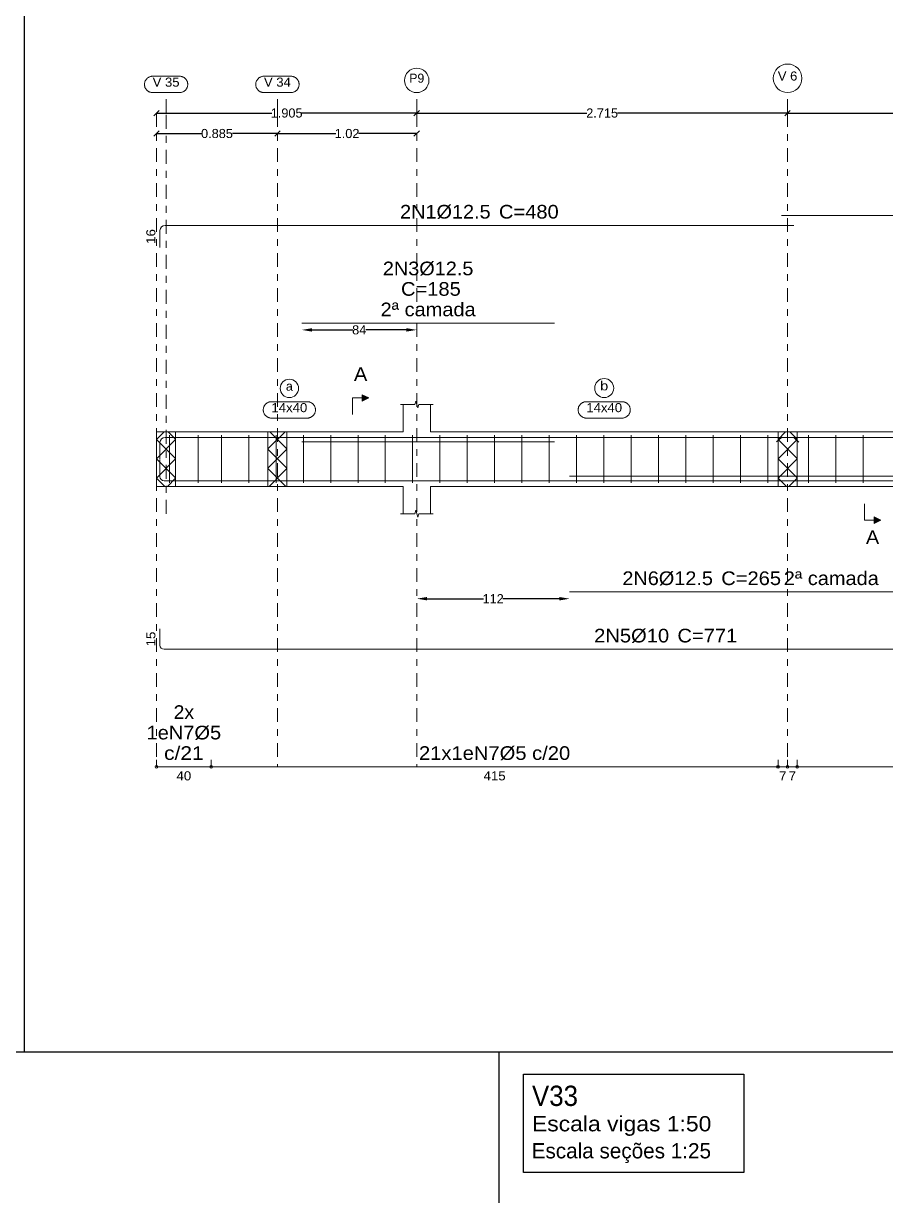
# Model space of a CAD drawing. Header units: centimetres. Extents: x 3194 to 3278, y -951 to -517.
# Drawn here: x 3225.32 to 3237.95, y -747.38 to -730.22 of the extents above; entities that cross this region are included whole.
import ezdxf
from ezdxf.enums import TextEntityAlignment as Align

# ---------------------------------------------------------------- set-up
doc = ezdxf.new("R2010")
doc.units = ezdxf.units.CM
doc.linetypes.add('CYPE_RAYAPUNTO', pattern=[0.4125, 0.2025, -0.105, 0, -0.105])
for name, color, linetype, lineweight in [('ARM_LONGITUDINAL_Ø10', 33, 'Continuous', 9), ('ARM_LONGITUDINAL_Ø12_5', 34, 'Continuous', 9), ('ARM_TRANSVERSAL_Ø5', 120, 'Continuous', 9), ('ELE_ARM_TRANS_TXT_EST', 7, 'Continuous', 9), ('ELE_CONT_NOS', 7, 'Continuous', 9), ('ELE_CONT_VIG_CONCRETO', 7, 'Continuous', 9), ('ELE_COT_COMPRIMENTO_PROJETADO', 8, 'Continuous', 0), ('ELE_COT_COT_ANCORAGENS', 8, 'Continuous', 0), ('ELE_COT_COT_ARM', 8, 'Continuous', 0), ('ELE_COT_COT_EST', 8, 'Continuous', 0), ('ELE_COT_COT_LIN_APOIOS', 8, 'CYPE_RAYAPUNTO', 0), ('ELE_COT_TEXTOS_ESTRIBOS', 8, 'Continuous', 0), ('ELE_REF_COT_LIN_AUX_COTA', 8, 'CYPE_RAYAPUNTO', 9), ('ELE_REF_LINHAS_MARCAS_PLANTA', 8, 'Continuous', 9), ('ELE_REF_MARCAS_PLANTA', 8, 'Continuous', 9), ('ELE_REF_REF_ESCALA', 3, 'Continuous', 9), ('ELE_REF_REF_NOME', 8, 'Continuous', 9), ('ELE_REF_REF_REFERENCIA', 8, 'Continuous', 9), ('ELE_REF_TEXTO_REF_NOME', 8, 'Continuous', 9), ('ELE_REF_TEXTO_REF_REFERENCIA', 8, 'Continuous', 9), ('POR_ARM_LONG_ARM_TEXTOS', 7, 'Continuous', 9), ('POR_ARM_LONG_TXT_COMP', 7, 'Continuous', 9), ('POR_ARM_LONG_TXT_IND_LAYER_ARM_LONG', 7, 'Continuous', 9)]:
    doc.layers.add(name, color=color, linetype=linetype, lineweight=lineweight)
doc.layers.add('COTA CYPE', color=31, linetype='Continuous')
doc.styles.add('CYPETXT', font='arial.ttf', dxfattribs={"height": 0.2})
doc.styles.add('CYPETXT_0.2', font='arial.ttf', dxfattribs={"height": 0.133333})
doc.dimstyles.new('cype_arrow', dxfattribs={"dimtxt": 0.18, "dimasz": 0.15, "dimexe": 0.05, "dimexo": 0.05, "dimgap": 0, "dimtad": 0, "dimdec": 4, "dimzin": 0, "dimdsep": 46, "dimtxsty": 'CYPETXT_0.2', "dimcen": 0.09, "dimadec": 0, "dimazin": 0, "dimtfac": 1, "dimtdec": 4, "dimtofl": 0, "dimtmove": 2, "dimatfit": 3, "dimfxl": 1, "dimtolj": 1, "dimtzin": 0, "dimarcsym": 0})
doc.dimstyles.new('cype_oblique', dxfattribs={"dimtxt": 0.18, "dimasz": 0.18, "dimexe": 0.05, "dimexo": 0.05, "dimgap": 0, "dimtad": 0, "dimdec": 4, "dimzin": 0, "dimdsep": 46, "dimtxsty": 'CYPETXT_0.2', "dimblk": 'OBLIQUE', "dimtsz": 0.04, "dimcen": 0.09, "dimadec": 0, "dimazin": 0, "dimtfac": 1, "dimtdec": 4, "dimtofl": 0, "dimtmove": 2, "dimatfit": 3, "dimfxl": 1, "dimtolj": 1, "dimtzin": 0, "dimarcsym": 0})

# ---------------------------------------------------------------- blocks, each defined once
blk = doc.blocks.new('*D1489')
at = {"layer": 'Defpoints', "color": 0, "transparency": 16777216}
for p in [(3227.272, -731.831), (3227.272, -731.831), (3229.042, -731.831)]:
    blk.add_point(p, dxfattribs=at)
at = {"layer": 'ELE_COT_COMPRIMENTO_PROJETADO', "color": 0, "lineweight": -2, "transparency": 16777216}
for p, q in [((3227.232, -731.871), (3227.312, -731.791)), ((3229.002, -731.871), (3229.082, -731.791)), ((3227.272, -731.831), (3227.932, -731.831)), ((3229.042, -731.831), (3228.383, -731.831))]:
    blk.add_line(p, q, dxfattribs=at)
at = {"layer": 'ELE_COT_COMPRIMENTO_PROJETADO', "color": 0, "transparency": 16777216, "insert": (3228.157, -731.831), "char_height": 0.1333, "attachment_point": 5, "style": 'CYPETXT_0.2'}
blk.add_mtext('\\A1;0.885', dxfattribs=at)
blk = doc.blocks.new('_OBLIQUE')
at = {"color": 0, "linetype": 'ByBlock'}
blk.add_line((-0.5, -0.5), (0.5, 0.5), dxfattribs=at)
blk = doc.blocks.new('*D1490')
at = {"layer": 'Defpoints', "color": 0, "transparency": 16777216}
for p in [(3229.042, -731.831), (3229.042, -731.831), (3231.082, -731.831)]:
    blk.add_point(p, dxfattribs=at)
at = {"layer": 'ELE_COT_COMPRIMENTO_PROJETADO', "color": 0, "lineweight": -2, "transparency": 16777216}
for p, q in [((3229.002, -731.871), (3229.082, -731.791)), ((3231.042, -731.871), (3231.122, -731.791)), ((3229.042, -731.831), (3229.896, -731.831)), ((3231.082, -731.831), (3230.228, -731.831))]:
    blk.add_line(p, q, dxfattribs=at)
at = {"layer": 'ELE_COT_COMPRIMENTO_PROJETADO', "color": 0, "transparency": 16777216, "insert": (3230.062, -731.831), "char_height": 0.1333, "attachment_point": 5, "style": 'CYPETXT_0.2'}
blk.add_mtext('\\A1;1.02', dxfattribs=at)
blk = doc.blocks.new('*D1491')
at = {"layer": 'Defpoints', "color": 0, "transparency": 16777216}
for p in [(3227.272, -731.531), (3227.272, -731.531), (3231.082, -731.531)]:
    blk.add_point(p, dxfattribs=at)
at = {"layer": 'ELE_COT_COMPRIMENTO_PROJETADO', "color": 0, "lineweight": -2, "transparency": 16777216}
for p, q in [((3227.232, -731.571), (3227.312, -731.491)), ((3227.272, -731.531), (3228.958, -731.531)), ((3231.082, -731.531), (3229.396, -731.531)), ((3231.042, -731.571), (3231.122, -731.491))]:
    blk.add_line(p, q, dxfattribs=at)
at = {"layer": 'ELE_COT_COMPRIMENTO_PROJETADO', "color": 0, "transparency": 16777216, "insert": (3229.177, -731.531), "char_height": 0.1333, "attachment_point": 5, "style": 'CYPETXT_0.2'}
blk.add_mtext('\\A1;1.905', dxfattribs=at)
blk = doc.blocks.new('*D1492')
at = {"layer": 'Defpoints', "color": 0, "transparency": 16777216}
for p in [(3231.082, -731.531), (3231.082, -731.531), (3236.512, -731.531)]:
    blk.add_point(p, dxfattribs=at)
at = {"layer": 'ELE_COT_COMPRIMENTO_PROJETADO', "color": 0, "lineweight": -2, "transparency": 16777216}
for p, q in [((3231.042, -731.571), (3231.122, -731.491)), ((3231.082, -731.531), (3233.571, -731.531)), ((3236.512, -731.531), (3234.024, -731.531)), ((3236.472, -731.571), (3236.552, -731.491))]:
    blk.add_line(p, q, dxfattribs=at)
at = {"layer": 'ELE_COT_COMPRIMENTO_PROJETADO', "color": 0, "transparency": 16777216, "insert": (3233.797, -731.531), "char_height": 0.1333, "attachment_point": 5, "style": 'CYPETXT_0.2'}
blk.add_mtext('\\A1;2.715', dxfattribs=at)
blk = doc.blocks.new('*D1493')
at = {"layer": 'Defpoints', "color": 0, "transparency": 16777216}
for p in [(3236.512, -731.531), (3236.512, -731.531), (3240.882, -731.531)]:
    blk.add_point(p, dxfattribs=at)
at = {"layer": 'ELE_COT_COMPRIMENTO_PROJETADO', "color": 0, "lineweight": -2, "transparency": 16777216}
for p, q in [((3236.472, -731.571), (3236.552, -731.491)), ((3236.512, -731.531), (3238.471, -731.531)), ((3240.882, -731.531), (3238.924, -731.531)), ((3240.842, -731.571), (3240.922, -731.491))]:
    blk.add_line(p, q, dxfattribs=at)
at = {"layer": 'ELE_COT_COMPRIMENTO_PROJETADO', "color": 0, "transparency": 16777216, "insert": (3238.697, -731.531), "char_height": 0.1333, "attachment_point": 5, "style": 'CYPETXT_0.2'}
blk.add_mtext('\\A1;2.185', dxfattribs=at)
blk = doc.blocks.new('*D1495')
at = {"layer": 'Defpoints', "color": 0, "transparency": 16777216}
for p in [(3229.399, -734.706), (3231.082, -734.706), (3231.082, -734.706)]:
    blk.add_point(p, dxfattribs=at)
at = {"layer": 'ELE_COT_COT_ARM', "color": 0, "lineweight": -2, "transparency": 16777216}
for p, q in [((3229.549, -734.706), (3230.145, -734.706)), ((3230.932, -734.706), (3230.336, -734.706))]:
    blk.add_line(p, q, dxfattribs=at)
at = {"layer": 'ELE_COT_COT_ARM', "color": 0, "transparency": 16777216}
for points in [[(3229.549, -734.681), (3229.549, -734.731), (3229.399, -734.706)], [(3230.932, -734.681), (3230.932, -734.731), (3231.082, -734.706)]]:
    blk.add_solid(points, dxfattribs=at)
at = {"layer": 'ELE_COT_COT_ARM', "color": 0, "transparency": 16777216, "insert": (3230.24, -734.706), "char_height": 0.1333, "attachment_point": 5, "style": 'CYPETXT_0.2'}
blk.add_mtext('\\A1;84', dxfattribs=at)
blk = doc.blocks.new('*D1496')
at = {"layer": 'Defpoints', "color": 0, "transparency": 16777216}
for p in [(3231.082, -738.642), (3233.321, -738.642), (3233.321, -738.642)]:
    blk.add_point(p, dxfattribs=at)
at = {"layer": 'ELE_COT_COT_ARM', "color": 0, "lineweight": -2, "transparency": 16777216}
for p, q in [((3231.232, -738.642), (3232.061, -738.642)), ((3233.171, -738.642), (3232.342, -738.642))]:
    blk.add_line(p, q, dxfattribs=at)
at = {"layer": 'ELE_COT_COT_ARM', "color": 0, "transparency": 16777216}
for points in [[(3231.232, -738.617), (3231.232, -738.667), (3231.082, -738.642)], [(3233.171, -738.617), (3233.171, -738.667), (3233.321, -738.642)]]:
    blk.add_solid(points, dxfattribs=at)
at = {"layer": 'ELE_COT_COT_ARM', "color": 0, "transparency": 16777216, "insert": (3232.201, -738.642), "char_height": 0.1333, "attachment_point": 5, "style": 'CYPETXT_0.2'}
blk.add_mtext('\\A1;112', dxfattribs=at)

msp = doc.modelspace()

# ---------------------------------------------------------------- hatches: boundary and pattern name
at = {"layer": 'ELE_REF_LINHAS_MARCAS_PLANTA'}
for points in [[(3230.28437, -735.75045), (3230.28437, -735.65445), (3230.38037, -735.70245)], [(3237.78044, -737.44445), (3237.78044, -737.54045), (3237.87644, -737.49245)]]:
    msp.add_hatch(color=256, dxfattribs=at).paths.add_polyline_path(points)

# ---------------------------------------------------------------- linework, layer by layer
for p, q in [((3225.33296, -724.74074), (3225.33296, -745.27835)), ((3196.8194, -745.27835), (3259.9194, -745.27835)), ((3232.28256, -745.27835), (3232.28256, -762.74997))]:
    msp.add_line(p, q)
at = {"layer": 'ARM_LONGITUDINAL_Ø10'}
msp.add_line((3236.42211, -736.27945), (3236.34779, -736.34635), dxfattribs=at)
for points in [[(3242.13234, -733.33145), (3242.13234, -733.09145), (3242.12778, -733.06849), (3242.11477, -733.04902), (3242.09531, -733.03601), (3242.07234, -733.03145), (3236.42211, -733.03145)], [(3242.13234, -736.57945), (3242.13234, -736.33945), (3242.12778, -736.31649), (3242.11477, -736.29702), (3242.09531, -736.28401), (3242.07234, -736.27945), (3236.42211, -736.27945)], [(3242.13234, -736.61545), (3242.13234, -736.85545), (3242.12778, -736.87841), (3242.11477, -736.89787), (3242.09531, -736.91088), (3242.07234, -736.91545), (3227.38211, -736.91545), (3227.35915, -736.91088), (3227.33968, -736.89787), (3227.32668, -736.87841), (3227.32211, -736.85545), (3227.32211, -736.61545)], [(3242.13234, -739.08245), (3242.13234, -739.32245), (3242.12778, -739.34541), (3242.11477, -739.36487), (3242.09531, -739.37788), (3242.07234, -739.38245), (3227.38211, -739.38245), (3227.35915, -739.37788), (3227.33968, -739.36487), (3227.32668, -739.34541), (3227.32211, -739.32245), (3227.32211, -739.08245)]]:
    msp.add_lwpolyline(points, dxfattribs=at)
at = {"layer": 'ARM_LONGITUDINAL_Ø12_5'}
msp.add_line((3236.60211, -736.27945), (3236.67525, -736.34764), dxfattribs=at)
for points in [[(3227.32211, -733.50053), (3227.32211, -733.25053), (3227.32782, -733.22183), (3227.34408, -733.1975), (3227.36841, -733.18124), (3227.39711, -733.17553), (3236.60211, -733.17553)], [(3229.39863, -734.60624), (3233.09863, -734.60624)], [(3227.32211, -736.60445), (3227.32211, -736.35445), (3227.32782, -736.32575), (3227.34408, -736.30141), (3227.36841, -736.28516), (3227.39711, -736.27945), (3236.60211, -736.27945)], [(3229.39863, -736.34545), (3233.09863, -736.34545)], [(3233.32076, -736.84945), (3238.62076, -736.84945)], [(3233.32076, -738.54245), (3238.62076, -738.54245)]]:
    msp.add_lwpolyline(points, dxfattribs=at)
at = {"layer": 'ARM_TRANSVERSAL_Ø5'}
for p, q in [((3227.46211, -736.24745), (3227.46211, -736.94745)), ((3227.88211, -736.24745), (3227.88211, -736.94745)), ((3228.22211, -736.24745), (3228.22211, -736.94745)), ((3228.62211, -736.24745), (3228.62211, -736.94745)), ((3229.02211, -736.24745), (3229.02211, -736.94745)), ((3229.42211, -736.24745), (3229.42211, -736.94745)), ((3229.82211, -736.24745), (3229.82211, -736.94745)), ((3230.22211, -736.24745), (3230.22211, -736.94745)), ((3230.62211, -736.24745), (3230.62211, -736.94745)), ((3231.02211, -736.24745), (3231.02211, -736.94745)), ((3231.42211, -736.24745), (3231.42211, -736.94745)), ((3231.82211, -736.24745), (3231.82211, -736.94745)), ((3232.22211, -736.24745), (3232.22211, -736.94745)), ((3232.62211, -736.24745), (3232.62211, -736.94745)), ((3233.02211, -736.24745), (3233.02211, -736.94745)), ((3233.42211, -736.24745), (3233.42211, -736.94745)), ((3233.82211, -736.24745), (3233.82211, -736.94745)), ((3234.22211, -736.24745), (3234.22211, -736.94745)), ((3234.62211, -736.24745), (3234.62211, -736.94745)), ((3235.02211, -736.24745), (3235.02211, -736.94745)), ((3235.42211, -736.24745), (3235.42211, -736.94745)), ((3235.82211, -736.24745), (3235.82211, -736.94745)), ((3236.22211, -736.24745), (3236.22211, -736.94745)), ((3236.81723, -736.24745), (3236.81723, -736.94745)), ((3237.21723, -736.24745), (3237.21723, -736.94745)), ((3237.61723, -736.24745), (3237.61723, -736.94745))]:
    msp.add_line(p, q, dxfattribs=at)
at = {"layer": 'COTA CYPE'}
msp.add_lwpolyline([(3232.64429, -745.6028), (3235.87069, -745.6028), (3235.87069, -747.04628), (3232.64429, -747.04628)], close=True, dxfattribs=at)
at = {"layer": 'ELE_CONT_NOS'}
for p, q in [((3230.88211, -736.19745), (3230.88211, -735.79745)), ((3231.28211, -736.19745), (3231.28211, -735.79745)), ((3227.27211, -736.19745), (3227.27211, -736.99745)), ((3236.37211, -736.19745), (3236.37211, -736.19745)), ((3236.65211, -736.19745), (3236.65211, -736.19745)), ((3230.88211, -736.99745), (3230.88211, -737.39745)), ((3231.28211, -736.99745), (3231.28211, -737.39745)), ((3236.37211, -736.99745), (3236.37211, -736.99745)), ((3236.65211, -736.99745), (3236.65211, -736.99745))]:
    msp.add_line(p, q, dxfattribs=at)
at = {"layer": 'ELE_CONT_NOS', "lineweight": 0}
for p, q in [((3227.27211, -736.30922), (3227.38388, -736.19745)), ((3227.55211, -736.30638), (3227.44318, -736.19745)), ((3228.90211, -736.44922), (3229.15388, -736.19745)), ((3229.18211, -736.44922), (3228.93034, -736.19745)), ((3236.37211, -736.30922), (3236.48388, -736.19745)), ((3236.65211, -736.30638), (3236.54318, -736.19745)), ((3227.55211, -736.58922), (3227.27211, -736.30922)), ((3227.27211, -736.59206), (3227.55211, -736.31206)), ((3228.90211, -736.73206), (3229.18211, -736.45206)), ((3229.18211, -736.73206), (3228.90211, -736.45206)), ((3236.65211, -736.58922), (3236.37211, -736.30922)), ((3236.37211, -736.59206), (3236.65211, -736.31206)), ((3227.55211, -736.87206), (3227.27211, -736.59206)), ((3227.27211, -736.87491), (3227.55211, -736.59491)), ((3236.65211, -736.87206), (3236.37211, -736.59206)), ((3236.37211, -736.87491), (3236.65211, -736.59491)), ((3229.16465, -736.99745), (3228.90211, -736.73491)), ((3228.91957, -736.99745), (3229.18211, -736.73491)), ((3227.39465, -736.99745), (3227.27211, -736.87491)), ((3227.43241, -736.99745), (3227.55211, -736.87775)), ((3236.49465, -736.99745), (3236.37211, -736.87491)), ((3236.53241, -736.99745), (3236.65211, -736.87775))]:
    msp.add_line(p, q, dxfattribs=at)
at = {"layer": 'ELE_CONT_NOS'}
for points in [[(3230.84211, -735.79745), (3231.05211, -735.79745), (3231.06711, -735.74745), (3231.09711, -735.84745), (3231.11211, -735.79745), (3231.32211, -735.79745)], [(3227.27211, -736.19745), (3227.55211, -736.19745)], [(3236.37211, -736.19745), (3236.65211, -736.19745)], [(3227.27211, -736.99745), (3227.55211, -736.99745)], [(3236.37211, -736.99745), (3236.65211, -736.99745)], [(3230.84211, -737.39745), (3231.05211, -737.39745), (3231.06711, -737.34745), (3231.09711, -737.44745), (3231.11211, -737.39745), (3231.32211, -737.39745)]]:
    msp.add_lwpolyline(points, dxfattribs=at)
at = {"layer": 'ELE_CONT_NOS', "lineweight": 0}
for points in [[(3227.27211, -736.19745), (3227.27211, -736.99745), (3227.55211, -736.99745), (3227.55211, -736.19745), (3227.27211, -736.19745)], [(3228.90211, -736.19745), (3228.90211, -736.99745), (3229.18211, -736.99745), (3229.18211, -736.19745), (3228.90211, -736.19745)], [(3236.37211, -736.19745), (3236.37211, -736.99745), (3236.65211, -736.99745), (3236.65211, -736.19745), (3236.37211, -736.19745)]]:
    msp.add_lwpolyline(points, close=True, dxfattribs=at)
at = {"layer": 'ELE_CONT_VIG_CONCRETO'}
for p, q in [((3227.55211, -736.19745), (3229.04211, -736.19745)), ((3229.04211, -736.19745), (3230.88211, -736.19745)), ((3231.28211, -736.19745), (3236.37211, -736.19745)), ((3236.65211, -736.19745), (3240.48211, -736.19745)), ((3227.55211, -736.99745), (3229.04211, -736.99745)), ((3229.04211, -736.99745), (3230.88211, -736.99745)), ((3231.28211, -736.99745), (3236.37211, -736.99745)), ((3236.65211, -736.99745), (3240.48211, -736.99745))]:
    msp.add_line(p, q, dxfattribs=at)
at = {"layer": 'ELE_COT_COT_EST'}
for p, q in [((3227.27211, -741.10245), (3227.27211, -741.00245)), ((3228.07211, -741.10245), (3228.07211, -741.00245)), ((3236.37211, -741.10245), (3236.37211, -741.00245)), ((3236.51211, -741.10245), (3236.51211, -741.00245)), ((3236.65211, -741.10245), (3236.65211, -741.00245))]:
    msp.add_line(p, q, dxfattribs=at)
for points in [[(3227.27211, -741.10245), (3228.07211, -741.10245), (3228.07211, -741.00245)], [(3228.07211, -741.10245), (3236.37211, -741.10245), (3236.37211, -741.00245)], [(3236.37211, -741.10245), (3236.51211, -741.10245), (3236.51211, -741.00245)], [(3236.51211, -741.10245), (3236.65211, -741.10245), (3236.65211, -741.00245)], [(3236.65211, -741.10245), (3242.18234, -741.10245), (3242.18234, -741.00245)]]:
    msp.add_lwpolyline(points, dxfattribs=at)
for centre in [(3227.27211, -741.10245), (3228.07211, -741.10245), (3228.07211, -741.10245), (3236.37211, -741.10245), (3236.37211, -741.10245), (3236.51211, -741.10245), (3236.51211, -741.10245), (3236.65211, -741.10245), (3236.65211, -741.10245)]:
    msp.add_circle(centre, 0.02, dxfattribs=at)
at = {"layer": 'ELE_COT_COT_LIN_APOIOS'}
for p, q in [((3227.27211, -731.53145), (3227.27211, -741.10245)), ((3227.27211, -731.53145), (3227.27211, -741.10245)), ((3229.04211, -731.53145), (3229.04211, -741.10245)), ((3231.08211, -731.53145), (3231.08211, -741.10245)), ((3231.08211, -731.53145), (3231.08211, -741.10245)), ((3236.51211, -731.53145), (3236.51211, -741.10245))]:
    msp.add_line(p, q, dxfattribs=at)
at = {"layer": 'ELE_REF_COT_LIN_AUX_COTA'}
for p, q in [((3227.41211, -731.53145), (3227.41211, -731.23145)), ((3229.04211, -731.53145), (3229.04211, -731.23145)), ((3231.08211, -731.53145), (3231.08211, -731.23145)), ((3236.51211, -731.53145), (3236.51211, -731.23145)), ((3227.41211, -737.39745), (3227.41211, -731.53145))]:
    msp.add_line(p, q, dxfattribs=at)
at = {"layer": 'ELE_REF_LINHAS_MARCAS_PLANTA'}
for p, q in [((3230.14037, -735.70245), (3230.14037, -735.94245)), ((3230.14037, -735.70245), (3230.28437, -735.70245)), ((3237.63644, -737.49245), (3237.63644, -737.25245)), ((3237.63644, -737.49245), (3237.78044, -737.49245))]:
    msp.add_line(p, q, dxfattribs=at)
for points in [[(3230.28437, -735.75045), (3230.28437, -735.65445), (3230.38037, -735.70245)], [(3237.78044, -737.44445), (3237.78044, -737.54045), (3237.87644, -737.49245)]]:
    msp.add_lwpolyline(points, close=True, dxfattribs=at)
at = {"layer": 'ELE_REF_REF_NOME'}
for points in [[(3229.47911, -735.75745), (3229.48713, -735.75771), (3229.4951, -735.75852), (3229.50301, -735.75985), (3229.51081, -735.76171), (3229.51847, -735.76409), (3229.52596, -735.76697), (3229.53323, -735.77034), (3229.54026, -735.7742), (3229.54702, -735.77851), (3229.55348, -735.78327), (3229.5596, -735.78845), (3229.56537, -735.79402), (3229.57075, -735.79997), (3229.57572, -735.80627), (3229.58026, -735.81288), (3229.58434, -735.81978), (3229.58796, -735.82693), (3229.59109, -735.83432), (3229.59372, -735.84189), (3229.59584, -735.84963), (3229.59744, -735.85749), (3229.59851, -735.86544), (3229.59904, -735.87344), (3229.59904, -735.88146), (3229.59851, -735.88946), (3229.59744, -735.89741), (3229.59584, -735.90527), (3229.59372, -735.913), (3229.59109, -735.92058), (3229.58796, -735.92796), (3229.58434, -735.93512), (3229.58026, -735.94202), (3229.57572, -735.94863), (3229.57075, -735.95492), (3229.56537, -735.96087), (3229.5596, -735.96645), (3229.55348, -735.97162), (3229.54702, -735.97638), (3229.54026, -735.9807), (3229.53323, -735.98455), (3229.52596, -735.98792), (3229.51847, -735.99081), (3229.51081, -735.99318), (3229.50301, -735.99504), (3229.4951, -735.99638), (3229.48713, -735.99718), (3229.47911, -735.99745), (3228.95511, -735.99745), (3228.9471, -735.99718), (3228.93912, -735.99638), (3228.93121, -735.99504), (3228.92341, -735.99318), (3228.91575, -735.99081), (3228.90826, -735.98792), (3228.90099, -735.98455), (3228.89396, -735.9807), (3228.8872, -735.97638), (3228.88074, -735.97162), (3228.87462, -735.96645), (3228.86885, -735.96087), (3228.86347, -735.95492), (3228.8585, -735.94863), (3228.85396, -735.94202), (3228.84988, -735.93512), (3228.84626, -735.92796), (3228.84313, -735.92058), (3228.8405, -735.913), (3228.83838, -735.90527), (3228.83678, -735.89741), (3228.83571, -735.88946), (3228.83518, -735.88146), (3228.83518, -735.87344), (3228.83571, -735.86544), (3228.83678, -735.85749), (3228.83838, -735.84963), (3228.8405, -735.84189), (3228.84313, -735.83432), (3228.84626, -735.82693), (3228.84988, -735.81978), (3228.85396, -735.81288), (3228.8585, -735.80627), (3228.86347, -735.79997), (3228.86885, -735.79402), (3228.87462, -735.78845), (3228.88074, -735.78327), (3228.8872, -735.77851), (3228.89396, -735.7742), (3228.90099, -735.77034), (3228.90826, -735.76697), (3228.91575, -735.76409), (3228.92341, -735.76171), (3228.93121, -735.75985), (3228.93912, -735.75852), (3228.9471, -735.75771), (3228.95511, -735.75745), (3229.47911, -735.75745)], [(3234.08911, -735.75745), (3234.09713, -735.75771), (3234.1051, -735.75852), (3234.11301, -735.75985), (3234.12081, -735.76171), (3234.12847, -735.76409), (3234.13596, -735.76697), (3234.14323, -735.77034), (3234.15026, -735.7742), (3234.15702, -735.77851), (3234.16348, -735.78327), (3234.1696, -735.78845), (3234.17537, -735.79402), (3234.18075, -735.79997), (3234.18572, -735.80627), (3234.19026, -735.81288), (3234.19434, -735.81978), (3234.19796, -735.82693), (3234.20109, -735.83432), (3234.20372, -735.84189), (3234.20584, -735.84963), (3234.20744, -735.85749), (3234.20851, -735.86544), (3234.20904, -735.87344), (3234.20904, -735.88146), (3234.20851, -735.88946), (3234.20744, -735.89741), (3234.20584, -735.90527), (3234.20372, -735.913), (3234.20109, -735.92058), (3234.19796, -735.92796), (3234.19434, -735.93512), (3234.19026, -735.94202), (3234.18572, -735.94863), (3234.18075, -735.95492), (3234.17537, -735.96087), (3234.1696, -735.96645), (3234.16348, -735.97162), (3234.15702, -735.97638), (3234.15026, -735.9807), (3234.14323, -735.98455), (3234.13596, -735.98792), (3234.12847, -735.99081), (3234.12081, -735.99318), (3234.11301, -735.99504), (3234.1051, -735.99638), (3234.09713, -735.99718), (3234.08911, -735.99745), (3233.56511, -735.99745), (3233.5571, -735.99718), (3233.54912, -735.99638), (3233.54121, -735.99504), (3233.53341, -735.99318), (3233.52575, -735.99081), (3233.51826, -735.98792), (3233.51099, -735.98455), (3233.50396, -735.9807), (3233.4972, -735.97638), (3233.49074, -735.97162), (3233.48462, -735.96645), (3233.47885, -735.96087), (3233.47347, -735.95492), (3233.4685, -735.94863), (3233.46396, -735.94202), (3233.45988, -735.93512), (3233.45626, -735.92796), (3233.45313, -735.92058), (3233.4505, -735.913), (3233.44838, -735.90527), (3233.44678, -735.89741), (3233.44571, -735.88946), (3233.44518, -735.88146), (3233.44518, -735.87344), (3233.44571, -735.86544), (3233.44678, -735.85749), (3233.44838, -735.84963), (3233.4505, -735.84189), (3233.45313, -735.83432), (3233.45626, -735.82693), (3233.45988, -735.81978), (3233.46396, -735.81288), (3233.4685, -735.80627), (3233.47347, -735.79997), (3233.47885, -735.79402), (3233.48462, -735.78845), (3233.49074, -735.78327), (3233.4972, -735.77851), (3233.50396, -735.7742), (3233.51099, -735.77034), (3233.51826, -735.76697), (3233.52575, -735.76409), (3233.53341, -735.76171), (3233.54121, -735.75985), (3233.54912, -735.75852), (3233.5571, -735.75771), (3233.56511, -735.75745), (3234.08911, -735.75745)]]:
    msp.add_lwpolyline(points, close=True, dxfattribs=at)
for centre, radius in [((3229.21711, -735.56274), 0.13471), ((3233.82711, -735.55812), 0.13933)]:
    msp.add_circle(centre, radius, dxfattribs=at)
at = {"layer": 'ELE_REF_REF_REFERENCIA'}
for points in [[(3227.60911, -730.99145), (3227.61713, -730.99172), (3227.6251, -730.99252), (3227.63301, -730.99385), (3227.64081, -730.99571), (3227.64847, -730.99809), (3227.65596, -731.00097), (3227.66323, -731.00434), (3227.67026, -731.0082), (3227.67702, -731.01251), (3227.68348, -731.01727), (3227.6896, -731.02245), (3227.69537, -731.02802), (3227.70075, -731.03397), (3227.70572, -731.04027), (3227.71026, -731.04688), (3227.71434, -731.05378), (3227.71796, -731.06093), (3227.72109, -731.06832), (3227.72372, -731.07589), (3227.72584, -731.08363), (3227.72744, -731.09149), (3227.72851, -731.09944), (3227.72904, -731.10744), (3227.72904, -731.11546), (3227.72851, -731.12346), (3227.72744, -731.13141), (3227.72584, -731.13927), (3227.72372, -731.147), (3227.72109, -731.15458), (3227.71796, -731.16196), (3227.71434, -731.16912), (3227.71026, -731.17602), (3227.70572, -731.18263), (3227.70075, -731.18892), (3227.69537, -731.19487), (3227.6896, -731.20045), (3227.68348, -731.20562), (3227.67702, -731.21038), (3227.67026, -731.2147), (3227.66323, -731.21855), (3227.65596, -731.22193), (3227.64847, -731.22481), (3227.64081, -731.22718), (3227.63301, -731.22904), (3227.6251, -731.23038), (3227.61713, -731.23118), (3227.60911, -731.23145), (3227.21511, -731.23145), (3227.2071, -731.23118), (3227.19912, -731.23038), (3227.19121, -731.22904), (3227.18341, -731.22718), (3227.17575, -731.22481), (3227.16826, -731.22193), (3227.16099, -731.21855), (3227.15396, -731.2147), (3227.1472, -731.21038), (3227.14074, -731.20562), (3227.13462, -731.20045), (3227.12885, -731.19487), (3227.12347, -731.18892), (3227.1185, -731.18263), (3227.11396, -731.17602), (3227.10988, -731.16912), (3227.10626, -731.16196), (3227.10313, -731.15458), (3227.1005, -731.147), (3227.09838, -731.13927), (3227.09678, -731.13141), (3227.09571, -731.12346), (3227.09518, -731.11546), (3227.09518, -731.10744), (3227.09571, -731.09944), (3227.09678, -731.09149), (3227.09838, -731.08363), (3227.1005, -731.07589), (3227.10313, -731.06832), (3227.10626, -731.06093), (3227.10988, -731.05378), (3227.11396, -731.04688), (3227.1185, -731.04027), (3227.12347, -731.03397), (3227.12885, -731.02802), (3227.13462, -731.02245), (3227.14074, -731.01727), (3227.1472, -731.01251), (3227.15396, -731.0082), (3227.16099, -731.00434), (3227.16826, -731.00097), (3227.17575, -730.99809), (3227.18341, -730.99571), (3227.19121, -730.99385), (3227.19912, -730.99252), (3227.2071, -730.99172), (3227.21511, -730.99145), (3227.60911, -730.99145)], [(3229.23911, -730.99145), (3229.24713, -730.99172), (3229.2551, -730.99252), (3229.26301, -730.99385), (3229.27081, -730.99571), (3229.27847, -730.99809), (3229.28596, -731.00097), (3229.29323, -731.00434), (3229.30026, -731.0082), (3229.30702, -731.01251), (3229.31348, -731.01727), (3229.3196, -731.02245), (3229.32537, -731.02802), (3229.33075, -731.03397), (3229.33572, -731.04027), (3229.34026, -731.04688), (3229.34434, -731.05378), (3229.34796, -731.06093), (3229.35109, -731.06832), (3229.35372, -731.07589), (3229.35584, -731.08363), (3229.35744, -731.09149), (3229.35851, -731.09944), (3229.35904, -731.10744), (3229.35904, -731.11546), (3229.35851, -731.12346), (3229.35744, -731.13141), (3229.35584, -731.13927), (3229.35372, -731.147), (3229.35109, -731.15458), (3229.34796, -731.16196), (3229.34434, -731.16912), (3229.34026, -731.17602), (3229.33572, -731.18263), (3229.33075, -731.18892), (3229.32537, -731.19487), (3229.3196, -731.20045), (3229.31348, -731.20562), (3229.30702, -731.21038), (3229.30026, -731.2147), (3229.29323, -731.21855), (3229.28596, -731.22193), (3229.27847, -731.22481), (3229.27081, -731.22718), (3229.26301, -731.22904), (3229.2551, -731.23038), (3229.24713, -731.23118), (3229.23911, -731.23145), (3228.84511, -731.23145), (3228.8371, -731.23118), (3228.82912, -731.23038), (3228.82121, -731.22904), (3228.81341, -731.22718), (3228.80575, -731.22481), (3228.79826, -731.22193), (3228.79099, -731.21855), (3228.78396, -731.2147), (3228.7772, -731.21038), (3228.77074, -731.20562), (3228.76462, -731.20045), (3228.75885, -731.19487), (3228.75347, -731.18892), (3228.7485, -731.18263), (3228.74396, -731.17602), (3228.73988, -731.16912), (3228.73626, -731.16196), (3228.73313, -731.15458), (3228.7305, -731.147), (3228.72838, -731.13927), (3228.72678, -731.13141), (3228.72571, -731.12346), (3228.72518, -731.11546), (3228.72518, -731.10744), (3228.72571, -731.09944), (3228.72678, -731.09149), (3228.72838, -731.08363), (3228.7305, -731.07589), (3228.73313, -731.06832), (3228.73626, -731.06093), (3228.73988, -731.05378), (3228.74396, -731.04688), (3228.7485, -731.04027), (3228.75347, -731.03397), (3228.75885, -731.02802), (3228.76462, -731.02245), (3228.77074, -731.01727), (3228.7772, -731.01251), (3228.78396, -731.0082), (3228.79099, -731.00434), (3228.79826, -731.00097), (3228.80575, -730.99809), (3228.81341, -730.99571), (3228.82121, -730.99385), (3228.82912, -730.99252), (3228.8371, -730.99172), (3228.84511, -730.99145), (3229.23911, -730.99145)]]:
    msp.add_lwpolyline(points, close=True, dxfattribs=at)
for centre, radius in [((3231.08211, -731.05305), 0.17839), ((3236.51211, -731.02205), 0.2094)]:
    msp.add_circle(centre, radius, dxfattribs=at)

# ---------------------------------------------------------------- texts
at = {"layer": 'COTA CYPE', "style": 'CYPETXT', "width": 0.911221}
msp.add_text('V33', height=0.297399, dxfattribs=at).set_placement((3232.7697, -746.06957), (3233.44331, -746.06957), align=Align.FIT)
at = {"layer": 'ELE_ARM_TRANS_TXT_EST', "style": 'CYPETXT'}
for s, width, p, p2 in [('2x', 1.016644, (3227.52211, -740.40245), (3227.82211, -740.40245)), ('1eN7%%c5', 1.049339, (3227.12611, -740.70245), (3228.21811, -740.70245)), ('c/21', 1.096376, (3227.38261, -741.00245), (3227.96161, -741.00245)), ('21x1eN7%%c5 c/20', 1.055863, (3231.11511, -741.00245), (3233.32911, -741.00245))]:
    msp.add_text(s, height=0.2, dxfattribs=dict(at, width=width)).set_placement(p, p2, align=Align.FIT)
at = {"layer": 'ELE_COT_COT_ANCORAGENS', "style": 'CYPETXT', "width": 1.042546}
for s, p, p2 in [('16', (3227.25544, -733.44603), (3227.25544, -733.23003)), ('15', (3227.25544, -739.34045), (3227.25544, -739.12445))]:
    msp.add_text(s, height=0.133333, rotation=90, dxfattribs=at).set_placement(p, p2, align=Align.FIT)
at = {"layer": 'ELE_COT_TEXTOS_ESTRIBOS', "style": 'CYPETXT', "width": 1.042546}
for s, height, p, p2 in [('40', 0.133333, (3227.56411, -741.30245), (3227.78011, -741.30245)), ('415', 0.133333, (3232.06011, -741.30245), (3232.38411, -741.30245)), ('7', 0.13333, (3236.38811, -741.30245), (3236.49611, -741.30245)), ('7', 0.13333, (3236.52811, -741.30245), (3236.63611, -741.30245))]:
    msp.add_text(s, height=height, dxfattribs=at).set_placement(p, p2, align=Align.FIT)
at = {"layer": 'ELE_REF_MARCAS_PLANTA', "style": 'CYPETXT', "width": 1.044083}
for p, p2 in [((3230.16287, -735.45245), (3230.35787, -735.45245)), ((3237.65894, -737.84245), (3237.85394, -737.84245))]:
    msp.add_text('A', height=0.2, dxfattribs=at).set_placement(p, p2, align=Align.FIT)
at = {"layer": 'ELE_REF_REF_ESCALA', "style": 'CYPETXT'}
for s, width, p, p2 in [('Escala vigas 1:50', 1.075389, (3232.7697, -746.44132), (3235.39611, -746.44132)), ('Escala seções 1:25', 0.971968, (3232.76483, -746.83743), (3235.39123, -746.83743))]:
    msp.add_text(s, height=0.2230494, dxfattribs=dict(at, width=width)).set_placement(p, p2, align=Align.FIT)
at = {"layer": 'ELE_REF_TEXTO_REF_NOME', "style": 'CYPETXT'}
for s, height, width, p, p2 in [('a', 0.13333, 0.984627, (3229.16611, -735.59608), (3229.26811, -735.59608)), ('b', 0.13333, 1.139078, (3233.76811, -735.59145), (3233.88611, -735.59145)), ('14x40', 0.133333, 1.032505, (3228.95511, -735.91078), (3229.47911, -735.91078)), ('14x40', 0.133333, 1.032505, (3233.56511, -735.91078), (3234.08911, -735.91078))]:
    msp.add_text(s, height=height, dxfattribs=dict(at, width=width)).set_placement(p, p2, align=Align.FIT)
at = {"layer": 'ELE_REF_TEXTO_REF_REFERENCIA', "style": 'CYPETXT'}
for s, width, p, p2 in [('P9', 0.965629, (3230.97211, -731.08639), (3231.19211, -731.08639)), ('V 6', 1.022957, (3236.36911, -731.05538), (3236.65511, -731.05538)), ('V 35', 1.028253, (3227.21511, -731.14478), (3227.60911, -731.14478)), ('V 34', 1.028253, (3228.84511, -731.14478), (3229.23911, -731.14478))]:
    msp.add_text(s, height=0.133333, dxfattribs=dict(at, width=width)).set_placement(p, p2, align=Align.FIT)
at = {"layer": 'POR_ARM_LONG_ARM_TEXTOS', "style": 'CYPETXT'}
for s, width, p, p2 in [('2N1%%c12.5', 1.041086, (3230.83811, -733.07553), (3232.16411, -733.07553)), ('2N3%%c12.5', 1.041086, (3230.58563, -733.90624), (3231.91163, -733.90624)), ('2N6%%c12.5', 1.041086, (3234.09326, -738.44245), (3235.41926, -738.44245)), ('2N5%%c10', 1.055105, (3233.67973, -739.28245), (3234.77773, -739.28245))]:
    msp.add_text(s, height=0.2, dxfattribs=dict(at, width=width)).set_placement(p, p2, align=Align.FIT)
at = {"layer": 'POR_ARM_LONG_TXT_COMP', "style": 'CYPETXT', "width": 1.053117}
for s, p, p2 in [(' C=480', (3232.20411, -733.07553), (3233.16111, -733.07553)), (' C=185', (3230.77013, -734.20624), (3231.72713, -734.20624)), (' C=265', (3235.45926, -738.44245), (3236.41626, -738.44245)), (' C=771', (3234.81773, -739.28245), (3235.77473, -739.28245))]:
    msp.add_text(s, height=0.2, dxfattribs=at).set_placement(p, p2, align=Align.FIT)
at = {"layer": 'POR_ARM_LONG_TXT_IND_LAYER_ARM_LONG', "style": 'CYPETXT', "width": 1.046284}
for p, p2 in [((3230.55263, -734.50624), (3231.94463, -734.50624)), ((3236.45626, -738.44245), (3237.84826, -738.44245))]:
    msp.add_text('2ª camada', height=0.2, dxfattribs=at).set_placement(p, p2, align=Align.FIT)

# ---------------------------------------------------------------- dimensions: what is measured, and where the dimension line sits
at = {"layer": 'ELE_COT_COMPRIMENTO_PROJETADO'}
for p1, p2, text, picture, middle in [((3231.08211, -731.53145), (3227.27211, -731.53145), '1.905', '*D1491', (3229.17711, -731.53145)), ((3236.51211, -731.53145), (3231.08211, -731.53145), '2.715', '*D1492', (3233.79711, -731.53145)), ((3240.88211, -731.53145), (3236.51211, -731.53145), '2.185', '*D1493', (3238.69711, -731.53145)), ((3229.04211, -731.83145), (3227.27211, -731.83145), '0.885', '*D1489', (3228.15711, -731.83145)), ((3231.08211, -731.83145), (3229.04211, -731.83145), '1.02', '*D1490', (3230.06211, -731.83145))]:
    dim = msp.add_aligned_dim(p1=p1, p2=p2, distance=0, text=text, dimstyle='cype_oblique', override={"dimexe": 0, "dimexo": 0}, dxfattribs=at)
    dim.commit()
    dim.dimension.update_dxf_attribs({"geometry": picture, "text_midpoint": middle})
at = {"layer": 'ELE_COT_COT_ARM'}
for p1, p2, text, picture, middle in [((3229.39863, -734.70624), (3231.08211, -734.70624), '84', '*D1495', (3230.24037, -734.70624)), ((3231.08211, -738.64245), (3233.32076, -738.64245), '112', '*D1496', (3232.20144, -738.64245))]:
    dim = msp.add_aligned_dim(p1=p1, p2=p2, distance=0, text=text, dimstyle='cype_arrow', override={"dimexe": 0, "dimexo": 0}, dxfattribs=at)
    dim.commit()
    dim.dimension.update_dxf_attribs({"geometry": picture, "text_midpoint": middle})

doc.saveas('drawing.dxf')
